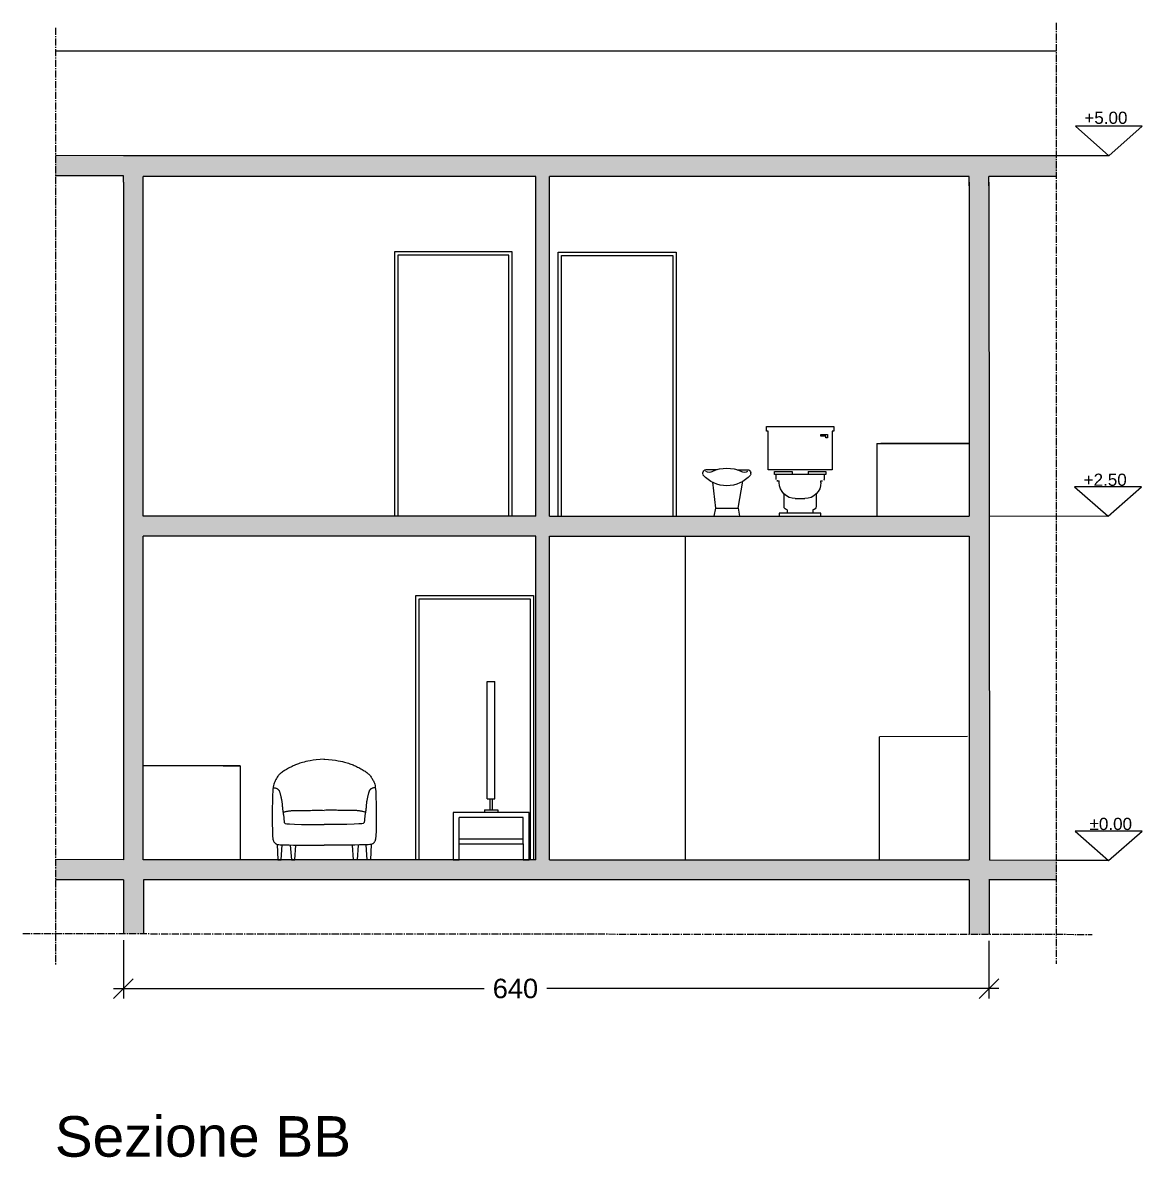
# Model space of a CAD drawing. Header units: inches. Extents: x 1683361338 to 1683364737, y 2652218797 to 2652228464.
# Drawn here: x 1683363480 to 1683364308, y 2652227626 to 2652228464 of the extents above; entities that cross this region are included whole.
import ezdxf

# ---------------------------------------------------------------- set-up
doc = ezdxf.new("R2010")
doc.units = ezdxf.units.IN
doc.header["$MEASUREMENT"] = 0
doc.linetypes.add('ACAD_ISO02W100', pattern=[15, 12, -3])
doc.linetypes.add('CENTER2', pattern=[1.125, 0.75, -0.125, 0.125, -0.125])
doc.layers.get('DEFPOINTS').update_dxf_attribs({"color": 210})
for name, color, linetype in [('A-ANNO-DIMS', 1, 'Continuous'), ('A-DOOR-FULL', 4, 'Continuous'), ('A-FURN', 5, 'Continuous'), ('A-SECT-MCUT', 7, 'Continuous'), ('A-WALL-FULL', 7, 'Continuous'), ('A-WALL-FULL-INTR', 7, 'Continuous'), ('G-ANNO-DIM', 3, 'Continuous'), ('G-ANNO-NPLT', 210, 'Continuous')]:
    doc.layers.add(name, color=color, linetype=linetype)
doc.styles.add('ARCH', font='txt')
doc.styles.add('ARIAL', font='Arial.ttf')
doc.styles.get("Standard").update_dxf_attribs({"font": 'Arial.ttf'})
doc.styles.add('underline', font='Arial.ttf')
doc.dimstyles.new('TICK_36', dxfattribs={"dimtxt": 3.6, "dimasz": 3.6, "dimexe": 1.8, "dimexo": 1.2, "dimgap": 1.8, "dimtad": 0, "dimdec": 0, "dimzin": 0, "dimdsep": 46, "dimtxsty": 'ARIAL', "dimblk": 'OBLIQUE', "dimcen": 1.8, "dimdle": 1.8, "dimclrd": 256, "dimclrt": 256, "dimadec": 0, "dimazin": 0, "dimtfac": 1, "dimtdec": 0, "dimtmove": 1, "dimatfit": 3, "dimldrblk": 'OPEN90', "dimfxl": 1, "dimtfill": 1, "dimtolj": 1, "dimtzin": 0, "dimarcsym": 0})

# ---------------------------------------------------------------- blocks, each defined once
blk = doc.blocks.new('15FBDT01')
for p, q in [((-3.245911, 14.5), (-6.5, 14.5)), ((3.245911, 14.5), (6.5, 14.5)), ((-7.5, 13.184527), (-7.5, 13.5)), ((-3.5, 2.5), (-5.025248, 10.888865)), ((7.5, 13.184527), (7.5, 13.5)), ((4.512839, 10.602714), (3.5, 2.5)), ((-3.5, 2.5), (-4, 0)), ((-3.5, 2.5), (-3.5, 2.5)), ((3.5, 2.5), (-3.5, 2.5)), ((3.5, 2.5), (4, 0))]:
    blk.add_line(p, q)
for centre, radius, start, end in [((-6.5, 13.5), 1, 90, 180), ((0, 4.214059), 10.785941, 65.133048, 114.866952), ((6.5, 13.5), 1, 0, 90), ((-7, 13.184527), 0.5, 180, 221.075349), ((0, 19.285714), 9.785714, 221.075349, 318.924651), ((-5.5, 15.388684), 1.711269, 234.242095, 305.757905), ((5.5, 15.388684), 1.711269, 234.242095, 305.757905), ((7, 13.184527), 0.5, 318.924651, 0)]:
    blk.add_arc(centre, radius, start, end)
at = {"style": 'ARCH', "flags": 3}
blk.add_attdef('ITEM', (-7.5, -11), '', height=6, dxfattribs=at)
blk = doc.blocks.new('15FTOI06')
for p, q in [((10.5, 28), (-10.5, 28)), ((-10.5, 28), (-10.5, 26.5)), ((-10.5, 26.5), (-10, 26.5)), ((-10, 26.5), (-10, 14.5)), ((-8.5, 25.5), (-8.5, 24.5)), ((-6.5, 25.5), (-8.5, 25.5)), ((-8, 24.5), (-8, 25)), ((-8, 25), (-6.5, 25)), ((-6.5, 25), (-6.5, 25.5)), ((10, 14.5), (10, 26.5)), ((10, 26.5), (10.5, 26.5)), ((10.5, 26.5), (10.5, 28)), ((-8.5, 24.5), (-8, 24.5)), ((-10, 14.5), (10, 14.5)), ((-8, 14), (-8, 13)), ((-2.5, 14), (-8, 14)), ((-8, 13), (8, 13)), ((-7.5, 13), (-7.5, 11.5)), ((-6.5, 11), (-7, 11)), ((-6.5, 10.5), (-6.5, 11)), ((-2.5, 14), (-2.5, 13)), ((8, 14), (2.5, 14)), ((2.5, 14), (2.5, 13)), ((6.5, 10.5), (6.5, 11)), ((7, 11), (6.5, 11)), ((7.5, 11.5), (7.5, 13)), ((8, 13), (8, 14)), ((-5, 6.93), (-5, 3)), ((1.5, 5.5), (-1.5, 5.5)), ((5, 3), (5, 6.93)), ((-6.5, 0), (-6.5, 1)), ((-6.5, 1), (6.5, 1)), ((-4, 2), (-4, 1)), ((4, 2), (4, 1)), ((6.5, 1), (6.5, 0))]:
    blk.add_line(p, q)
for centre, radius, start, end in [((-7, 11.5), 0.5, 180, 270), ((7, 11.5), 0.5, 270, 0), ((-1.5, 10.5), 5, 180, 270), ((1.5, 10.5), 5, 270, 0), ((-4, 3), 1, 180, 270), ((4, 3), 1, 270, 0)]:
    blk.add_arc(centre, radius, start, end)
at = {"style": 'ARCH', "flags": 3}
blk.add_attdef('ITEM', (-10.5, -9), '', height=6, dxfattribs=at)
blk = doc.blocks.new('_Oblique')
at = {"color": 0, "linetype": 'ByBlock', "lineweight": -2}
blk.add_line((-0.5, -0.5), (0.5, 0.5), dxfattribs=at)
blk = doc.blocks.new('*D145')
at = {"layer": 'A-ANNO-DIMS', "color": 0, "lineweight": -2, "ltscale": 5, "transparency": 16777216}
for p, q in [((1683363554.238215, 2652227786.451822), (1683363554.238215, 2652227743.449595)), ((1683364194.153581, 2652227785.988328), (1683364194.153581, 2652227743.449595))]:
    blk.add_line(p, q, dxfattribs=at)
at = {"layer": 'A-ANNO-DIMS', "lineweight": -2, "ltscale": 5, "transparency": 16777216}
for p, q in [((1683363547.038215, 2652227750.649595), (1683363820.851384, 2652227750.649595)), ((1683364201.353581, 2652227750.649595), (1683363867.273212, 2652227750.649595))]:
    blk.add_line(p, q, dxfattribs=at)
at = {"layer": 'DEFPOINTS', "color": 0, "ltscale": 5, "transparency": 16777216}
for p in [(1683363554.238215, 2652227791.251822), (1683364194.153581, 2652227790.788329), (1683364194.153581, 2652227750.649595)]:
    blk.add_point(p, dxfattribs=at)
at = {"layer": 'A-ANNO-DIMS', "lineweight": -2, "ltscale": 5, "transparency": 16777216, "xscale": 14.4, "yscale": 14.4, "zscale": 14.4, "rotation": 180}
blk.add_blockref('_Oblique', (1683363554.238215, 2652227750.649595), dxfattribs=at)
at = {"layer": 'A-ANNO-DIMS', "lineweight": -2, "ltscale": 5, "transparency": 16777216, "xscale": 14.4, "yscale": 14.4, "zscale": 14.4}
blk.add_blockref('_Oblique', (1683364194.153581, 2652227750.649595), dxfattribs=at)
at = {"layer": 'A-ANNO-DIMS', "lineweight": 25, "ltscale": 5, "transparency": 16777216, "insert": (1683363844.062298, 2652227750.649595), "char_height": 14.4, "attachment_point": 5, "style": 'ARIAL', "bg_fill": 3, "box_fill_scale": 1.25, "bg_fill_color": 256, "bg_fill_true_color": 13158600, "bg_fill_transparency": 0}
blk.add_mtext('\\A1;640', dxfattribs=at)
blk = doc.blocks.new('_Open90')
at = {"color": 0, "linetype": 'ByBlock', "lineweight": -2}
for p, q in [((0, 0), (-1, 0)), ((-0.5, 0.5), (0, 0)), ((0, 0), (-0.5, -0.5))]:
    blk.add_line(p, q, dxfattribs=at)

msp = doc.modelspace()

# ---------------------------------------------------------------- hatches: boundary and pattern name
at = {"layer": 'G-ANNO-DIM'}
h = msp.add_hatch(color=256, dxfattribs=at)
h.dxf.hatch_style = 1
h.paths.add_polyline_path([(1683364307.533017, 2652228387.826151), (1683364258.042382, 2652228387.826151), (1683364282.7877, 2652228366.049791)], flags=17)
h.paths.add_polyline_path([(1683364258.042382, 2652228387.826151), (1683364282.7877, 2652228366.049791), (1683364307.533017, 2652228387.826151)])
at = {"layer": 'G-ANNO-NPLT', "linetype": 'ByBlock', "ltscale": 11}
h = msp.add_hatch(color=256, dxfattribs=at)
h.dxf.hatch_style = 1
h.paths.add_polyline_path([(1683364243.86479, 2652228366.049791), (1683364194.182742, 2652228366.049791), (1683363554.270579, 2652228366.049791), (1683363504.135747, 2652228366.301281), (1683363504.135747, 2652228351.317446), (1683363554.270579, 2652228351.317446), (1683363554.270579, 2652228346.453036), (1683363554.270579, 2652227845.782147), (1683363504.135747, 2652227846.033638), (1683363504.135747, 2652227831.049802), (1683363554.270579, 2652227831.049802), (1683363554.270579, 2652227791.251799), (1683363569.026673, 2652227791.241111), (1683363569.026673, 2652227831.049802), (1683364179.429789, 2652227831.049802), (1683364179.429789, 2652227790.798993), (1683364194.185883, 2652227790.788305), (1683364194.185883, 2652227831.049802), (1683364243.86479, 2652227831.049802), (1683364243.86479, 2652227845.288952), (1683364194.625041, 2652227845.535953), (1683364194.182742, 2652228346.453036), (1683364194.182742, 2652228350.814465), (1683364243.86479, 2652228350.814465)])
h.paths.add_polyline_path([(1683363859.217803, 2652228350.814465), (1683363568.925056, 2652228350.814465), (1683363568.925056, 2652228099.695675), (1683363859.217803, 2652228099.695675)], flags=16)
h.paths.add_polyline_path([(1683363568.925056, 2652228085.041198), (1683363859.217803, 2652228085.041198), (1683363859.217803, 2652227845.704279), (1683363568.925056, 2652227845.704279)], flags=16)
h.paths.add_polyline_path([(1683363869.219378, 2652228350.814465), (1683364179.528265, 2652228350.814465), (1683364179.528265, 2652228343.956498), (1683364179.528265, 2652228099.695675), (1683363869.219378, 2652228099.695675)], flags=16)
h.paths.add_polyline_path([(1683363869.219378, 2652228085.041198), (1683364179.528265, 2652228085.041198), (1683364179.528265, 2652227845.704279), (1683363869.219378, 2652227845.704278)], flags=16)
h.paths.add_polyline_path([(1683363737.449598, 2652227857.054332), (1683363737.71901, 2652227857.200153), (1683363737.454936, 2652227857.16775)], flags=0)
h.paths.add_polyline_path([(1683363733.158507, 2652227880.737936), (1683363733.16835, 2652227880.794415), (1683363733.168046, 2652227880.79456), (1683363733.158271, 2652227880.738088)], flags=0)
h.paths.add_polyline_path([(1683363671.745573, 2652227884.884135), (1683363671.777254, 2652227884.469376), (1683363671.812698, 2652227884.064178), (1683363671.852313, 2652227883.666576), (1683363671.896097, 2652227883.27456), (1683363671.944052, 2652227882.886118), (1683363671.996176, 2652227882.499241), (1683363672.05247, 2652227882.111917), (1683363672.112934, 2652227881.722135), (1683363672.177568, 2652227881.327887), (1683363672.204321, 2652227881.171536), (1683363672.269574, 2652227880.79456), (1683363673.460435, 2652227881.366926), (1683363674.965107, 2652227881.719746), (1683363676.54596, 2652227881.948836), (1683363677.901144, 2652227882.099467), (1683363679.366561, 2652227882.184571), (1683363681.052478, 2652227882.244985), (1683363682.750307, 2652227882.282497), (1683363684.263466, 2652227882.305085), (1683363685.83882, 2652227882.319025), (1683363687.314279, 2652227882.327385), (1683363688.271956, 2652227882.332446), (1683363689.272439, 2652227882.338027), (1683363690.31703, 2652227882.344782), (1683363691.970907, 2652227882.357799), (1683363692.543749, 2652227882.364415), (1683363690.93743, 2652227882.348794), (1683363689.272439, 2652227882.338027), (1683363688.271956, 2652227882.332446), (1683363687.314279, 2652227882.327385), (1683363686.398103, 2652227882.322194), (1683363685.522126, 2652227882.316223), (1683363684.685045, 2652227882.308815), (1683363683.885936, 2652227882.299449), (1683363683.125388, 2652227882.288096), (1683363682.404372, 2652227882.274854), (1683363681.723856, 2652227882.259819), (1683363681.08481, 2652227882.243091), (1683363680.488203, 2652227882.224764), (1683363679.935004, 2652227882.204941), (1683363679.426183, 2652227882.183716), (1683363678.960784, 2652227882.161005), (1683363678.530148, 2652227882.135996), (1683363678.123691, 2652227882.107689), (1683363677.730831, 2652227882.075091), (1683363677.340983, 2652227882.037204), (1683363676.943564, 2652227881.993031), (1683363676.527991, 2652227881.941576), (1683363676.08368, 2652227881.881845), (1683363675.604036, 2652227881.812336), (1683363675.098415, 2652227881.72955), (1683363674.580163, 2652227881.629483), (1683363674.062625, 2652227881.508129), (1683363673.559148, 2652227881.361489), (1683363673.083076, 2652227881.185555), (1683363672.647753, 2652227880.976326), (1683363672.282343, 2652227880.740025), (1683363672.553411, 2652227879.125858), (1683363672.733246, 2652227877.779281), (1683363672.840764, 2652227876.603698), (1683363672.890521, 2652227876.033496), (1683363672.940668, 2652227875.467936), (1683363672.993423, 2652227874.917871), (1683363673.050998, 2652227874.394156), (1683363673.115611, 2652227873.907647), (1683363673.189475, 2652227873.469199), (1683363673.415677, 2652227872.855536), (1683363673.816626, 2652227872.762908), (1683363673.244097, 2652227873.144971), (1683363673.056868, 2652227874.256331), (1683363672.931838, 2652227875.560012), (1683363672.840764, 2652227876.603698), (1683363672.789182, 2652227877.167684), (1683363672.733561, 2652227877.714601), (1683363672.672272, 2652227878.23585), (1683363672.60603, 2652227878.731854), (1683363672.53614, 2652227879.205296), (1683363672.463905, 2652227879.658856), (1683363672.390627, 2652227880.095214), (1683363672.317609, 2652227880.517051), (1683363672.279114, 2652227880.737936), (1683363672.274749, 2652227880.735114), (1683363672.010959, 2652227882.344156), (1683363671.823765, 2652227883.860471), (1683363671.743192, 2652227884.915305), (1683363671.684962, 2652227885.749469), (1683363671.681187, 2652227885.800178)], flags=0)
h.paths.add_polyline_path([(1683363685.646793, 2652227917.439709), (1683363684.686943, 2652227917.132693), (1683363683.794842, 2652227916.827641), (1683363682.954099, 2652227916.519823), (1683363682.148324, 2652227916.204506), (1683363681.361122, 2652227915.876959), (1683363680.576105, 2652227915.532451), (1683363679.77688, 2652227915.166251), (1683363678.95153, 2652227914.775157), (1683363678.106034, 2652227914.362097), (1683363677.250847, 2652227913.931527), (1683363676.396422, 2652227913.487903), (1683363675.553213, 2652227913.035683), (1683363674.731674, 2652227912.579323), (1683363673.942259, 2652227912.123279), (1683363673.195422, 2652227911.672009), (1683363672.499262, 2652227911.22853), (1683363671.852466, 2652227910.790106), (1683363671.251367, 2652227910.352561), (1683363670.692295, 2652227909.911721), (1683363670.171583, 2652227909.463408), (1683363669.685564, 2652227909.003448), (1683363669.230569, 2652227908.527664), (1683363668.802932, 2652227908.031882), (1683363668.399371, 2652227907.513303), (1683363668.018156, 2652227906.974645), (1683363667.657945, 2652227906.419999), (1683363667.317396, 2652227905.85346), (1683363666.995165, 2652227905.279122), (1683363666.689911, 2652227904.701077), (1683363666.40029, 2652227904.123421), (1683363666.124961, 2652227903.550246), (1683363665.863099, 2652227902.974516), (1683363665.615954, 2652227902.344681), (1683363665.385298, 2652227901.598058), (1683363665.172899, 2652227900.671967), (1683363664.980525, 2652227899.503727), (1683363664.809949, 2652227898.030654), (1683363664.662938, 2652227896.19007), (1683363664.541262, 2652227893.919291), (1683363664.446091, 2652227891.186623), (1683363664.376201, 2652227888.084306), (1683363664.329767, 2652227884.735567), (1683363664.304965, 2652227881.263635), (1683363664.29997, 2652227877.791732), (1683363664.312958, 2652227874.443088), (1683363664.342103, 2652227871.34093), (1683363664.385584, 2652227868.608482), (1683363664.442052, 2652227866.338992), (1683363664.512072, 2652227864.505783), (1683363664.596687, 2652227863.052197), (1683363664.69694, 2652227861.921575), (1683363664.813872, 2652227861.057262), (1683363664.948526, 2652227860.402598), (1683363665.101946, 2652227859.900928), (1683363665.275172, 2652227859.495594), (1683363665.468553, 2652227859.1389), (1683363665.679657, 2652227858.81901), (1683363665.905355, 2652227858.533047), (1683363666.142521, 2652227858.278138), (1683363666.388026, 2652227858.051407), (1683363666.638744, 2652227857.849982), (1683363666.891547, 2652227857.670984), (1683363667.143307, 2652227857.511542), (1683363667.40642, 2652227857.369129), (1683363667.755373, 2652227857.242623), (1683363668.280174, 2652227857.131248), (1683363669.070833, 2652227857.034231), (1683363670.217359, 2652227856.950798), (1683363671.809761, 2652227856.880174), (1683363673.938047, 2652227856.821588), (1683363676.692229, 2652227856.774262), (1683363680.10501, 2652227856.737239), (1683363681.752552, 2652227856.725154), (1683363681.081539, 2652227845.704279), (1683363678.412774, 2652227845.704279), (1683363677.57498, 2652227856.764686), (1683363676.692229, 2652227856.774262), (1683363673.938047, 2652227856.821588), (1683363671.704611, 2652227856.883069), (1683363670.932145, 2652227845.704279), (1683363668.522169, 2652227845.704279), (1683363667.988022, 2652227857.054331), (1683363666.564055, 2652227857.825068), (1683363665.500624, 2652227858.968057), (1683363665.005104, 2652227860.12753), (1683363664.743046, 2652227861.401605), (1683363664.596687, 2652227863.052197), (1683363664.512072, 2652227864.505783), (1683363664.442052, 2652227866.338992), (1683363664.385584, 2652227868.608482), (1683363664.342103, 2652227871.34093), (1683363664.312958, 2652227874.443088), (1683363664.29997, 2652227877.791732), (1683363664.304965, 2652227881.263635), (1683363664.329767, 2652227884.735567), (1683363664.376201, 2652227888.084306), (1683363664.446091, 2652227891.186623), (1683363664.541262, 2652227893.919291), (1683363664.662938, 2652227896.19007), (1683363664.809949, 2652227898.030654), (1683363665.057581, 2652227900.169164), (1683363665.472955, 2652227901.980253), (1683363665.928647, 2652227903.141563), (1683363666.555584, 2652227904.446709), (1683363667.161538, 2652227905.594174), (1683363667.840173, 2652227906.723154), (1683363668.794628, 2652227908.071805), (1683363669.910307, 2652227909.23846), (1683363670.94699, 2652227910.131004), (1683363672.142898, 2652227911.001513), (1683363673.529488, 2652227911.884821), (1683363675.112475, 2652227912.799311), (1683363676.805737, 2652227913.707423), (1683363678.525261, 2652227914.57317), (1683363680.218532, 2652227915.375528), (1683363681.771349, 2652227916.056989), (1683363683.365829, 2652227916.680941), (1683363685.13535, 2652227917.286025)], flags=0)
h.paths.add_polyline_path([(1683363823.138432, 2652227978.963638), (1683363828.753626, 2652227978.963638), (1683363828.753626, 2652227892.234453), (1683363827.138432, 2652227892.234453), (1683363827.138432, 2652227884.234453), (1683363831.138432, 2652227884.234453), (1683363831.138432, 2652227882.102405), (1683363854.198942, 2652227882.102405), (1683363854.198942, 2652227847.096892), (1683363849.814944, 2652227847.096892), (1683363849.814944, 2652227858.999454), (1683363802.522431, 2652227858.999454), (1683363802.522431, 2652227847.096892), (1683363798.138433, 2652227847.096892), (1683363798.138433, 2652227882.102405), (1683363821.138432, 2652227882.102405), (1683363821.138432, 2652227884.234453), (1683363825.138432, 2652227884.234453), (1683363825.138432, 2652227892.234453), (1683363823.138432, 2652227892.234453)], flags=0)
h.paths.add_polyline_path([(1683363984.950936, 2652228134.056433), (1683363992.659202, 2652228134.056433, -0.1540399345), (1683364008.036993, 2652228134.056433), (1683364015.745259, 2652228134.056433, -0.4142135624), (1683364018.114053, 2652228131.687639), (1683364018.114053, 2652228130.503242, -0.0836850165), (1683364012.251874, 2652228125.502397), (1683364008.638876, 2652228105.630904), (1683363992.057318, 2652228105.630904), (1683363989.658111, 2652228124.824566, -0.0988060359), (1683363982.582141, 2652228130.503242), (1683363982.582142, 2652228131.687639, -0.4142135624)], flags=0)
h.paths.add_polyline_path([(1683364029.657134, 2652228166.02191), (1683364079.40181, 2652228166.02191), (1683364079.40181, 2652228162.468719), (1683364078.217413, 2652228162.468719), (1683364078.217413, 2652228134.04319), (1683364030.841531, 2652228134.04319), (1683364030.841531, 2652228162.468719), (1683364029.657134, 2652228162.468719)], flags=0)
h.paths.add_polyline_path([(1683364035.579119, 2652228132.858792), (1683364048.607487, 2652228132.858792), (1683364048.607487, 2652228130.489998), (1683364060.451457, 2652228130.489998), (1683364060.451457, 2652228132.858792), (1683364073.479825, 2652228132.858792), (1683364073.479825, 2652228130.489998), (1683364072.295428, 2652228130.489998), (1683364072.295427, 2652228126.936807, -0.4139507654), (1683364071.112093, 2652228125.75241), (1683364069.926633, 2652228125.75241), (1683364069.926633, 2652228124.568013, -0.2015127576), (1683364066.373442, 2652228116.109726), (1683364066.373442, 2652228106.802058, -0.4142135624), (1683364064.004648, 2652228104.433264), (1683364064.004648, 2652228102.064469), (1683364045.054296, 2652228102.064469), (1683364045.054296, 2652228104.433264, -0.4142135624), (1683364042.685502, 2652228106.802058), (1683364042.685502, 2652228116.109726, -0.2015127576), (1683364039.13231, 2652228124.568013), (1683364039.13231, 2652228125.75241), (1683364037.948976, 2652228125.75241, -0.4144764082), (1683364036.763516, 2652228126.936807), (1683364036.763516, 2652228130.489998), (1683364035.579119, 2652228130.489998)], flags=0)
h.paths.add_polyline_path([(1683363802.522431, 2652227878.501801), (1683363849.814944, 2652227878.501801), (1683363849.814944, 2652227862.600056), (1683363802.522431, 2652227862.600056)], flags=0)
h.paths.add_polyline_path([(1683364069.926633, 2652228160.099925), (1683364074.664222, 2652228160.099925), (1683364074.664222, 2652228157.73113), (1683364073.479825, 2652228157.73113), (1683364073.479825, 2652228158.915527), (1683364069.926633, 2652228158.915527)], flags=0)

# ---------------------------------------------------------------- linework, layer by layer
at = {"linetype": 'ByBlock', "ltscale": 11}
msp.add_line((1683364243.86479, 2652228443.472569), (1683363504.135747, 2652228443.472569), dxfattribs=at)
at = {"layer": 'A-DOOR-FULL'}
for points in [[(1683363841.657241, 2652228099.695675), (1683363841.657241, 2652228295.088702), (1683363754.614695, 2652228295.088702), (1683363754.614695, 2652228099.695675)], [(1683363839.214828, 2652228099.695675), (1683363839.214828, 2652228292.646289), (1683363757.057108, 2652228292.646289), (1683363757.057108, 2652228099.695675)], [(1683363875.784885, 2652228099.695675), (1683363875.784885, 2652228294.773598), (1683363962.813721, 2652228294.773598), (1683363962.813721, 2652228099.695675)], [(1683363878.226912, 2652228099.695675), (1683363878.226912, 2652228292.33157), (1683363960.371693, 2652228292.33157), (1683363960.371693, 2652228099.695675)], [(1683363770.473028, 2652227845.826311), (1683363770.473028, 2652228041.188565), (1683363857.501865, 2652228041.188565), (1683363857.501865, 2652227845.826311)], [(1683363772.915056, 2652227845.826311), (1683363772.915056, 2652228038.746537), (1683363855.059837, 2652228038.746537), (1683363855.059837, 2652227845.826311)]]:
    msp.add_lwpolyline(points, dxfattribs=at)
at = {"layer": 'A-FURN'}
for p, q in [((1683364111.16571, 2652228153.448297), (1683364179.528265, 2652228153.448297)), ((1683364111.16571, 2652228153.448297), (1683364111.16571, 2652228099.695675)), ((1683364179.528265, 2652228153.448297), (1683364114.196862, 2652228153.448297)), ((1683363823.138432, 2652227890.84184), (1683363823.138432, 2652227977.571025)), ((1683363828.753625, 2652227890.84184), (1683363828.753625, 2652227977.571025)), ((1683364178.382297, 2652227936.994864), (1683364113.199146, 2652227936.578927)), ((1683364113.199146, 2652227845.704279), (1683364113.199146, 2652227936.578927)), ((1683363821.138432, 2652227882.84184), (1683363821.138432, 2652227880.709793)), ((1683363802.52243, 2652227857.606841), (1683363802.52243, 2652227877.109189)), ((1683363849.814944, 2652227857.606841), (1683363849.814944, 2652227877.109189))]:
    msp.add_line(p, q, dxfattribs=at)
at = {"layer": 'A-FURN', "linetype": 'ByBlock', "ltscale": 11}
for p, q in [((1683363823.138432, 2652227977.571025), (1683363828.753625, 2652227977.571025)), ((1683363823.138432, 2652227890.84184), (1683363828.753625, 2652227890.84184)), ((1683363825.138432, 2652227890.84184), (1683363825.138432, 2652227882.84184)), ((1683363827.138432, 2652227882.84184), (1683363827.138432, 2652227890.84184)), ((1683363821.138432, 2652227882.84184), (1683363831.138432, 2652227882.84184)), ((1683363831.138432, 2652227882.84184), (1683363831.138432, 2652227880.709793)), ((1683363831.138432, 2652227880.709793), (1683363821.138432, 2652227880.709792))]:
    msp.add_line(p, q, dxfattribs=at)
at = {"layer": 'A-FURN', "lineweight": 25}
for q in [(1683363568.925056, 2652227915.153966), (1683363640.542437, 2652227845.704279)]:
    msp.add_line((1683363640.542437, 2652227915.153966), q, dxfattribs=at)
at = {"layer": 'A-FURN', "linetype": 'ACAD_ISO02W100', "ltscale": 1.2}
msp.add_line((1683363627.942865, 2652227915.153966), (1683363640.542437, 2652227915.153966), dxfattribs=at)
at = {"layer": 'A-FURN', "lineweight": 25}
for points in [[(1683363702.899819, 2652227920.300302), (1683363699.648236, 2652227920.017385), (1683363696.846622, 2652227919.71572), (1683363694.445056, 2652227919.399617), (1683363692.39362, 2652227919.07339), (1683363690.642395, 2652227918.741344), (1683363689.14146, 2652227918.407794), (1683363687.840896, 2652227918.077048), (1683363686.690785, 2652227917.753418), (1683363685.646793, 2652227917.439709), (1683363684.686943, 2652227917.132693), (1683363683.794842, 2652227916.827641), (1683363682.954099, 2652227916.519823), (1683363682.148324, 2652227916.204506), (1683363681.361122, 2652227915.876959), (1683363680.576105, 2652227915.532451), (1683363679.77688, 2652227915.166251), (1683363678.95153, 2652227914.775157), (1683363678.106034, 2652227914.362097), (1683363677.250847, 2652227913.931527), (1683363676.396422, 2652227913.487903), (1683363675.553213, 2652227913.035683), (1683363674.731674, 2652227912.579323), (1683363673.942259, 2652227912.123279), (1683363673.195422, 2652227911.672009), (1683363672.499262, 2652227911.22853), (1683363671.852466, 2652227910.790106), (1683363671.251367, 2652227910.352561), (1683363670.692295, 2652227909.911721), (1683363670.171583, 2652227909.463408), (1683363669.685564, 2652227909.003448), (1683363669.230569, 2652227908.527664), (1683363668.802932, 2652227908.031882), (1683363668.399371, 2652227907.513303), (1683363668.018156, 2652227906.974645), (1683363667.657945, 2652227906.419999), (1683363667.317396, 2652227905.85346), (1683363666.995165, 2652227905.279122), (1683363666.689911, 2652227904.701077), (1683363666.40029, 2652227904.123421), (1683363666.124961, 2652227903.550246), (1683363665.863099, 2652227902.974516), (1683363665.615954, 2652227902.344681), (1683363665.385298, 2652227901.598058), (1683363665.172899, 2652227900.671967), (1683363664.980525, 2652227899.503727), (1683363664.809949, 2652227898.030654), (1683363664.662938, 2652227896.19007), (1683363664.541262, 2652227893.919291), (1683363664.446091, 2652227891.186623), (1683363664.376201, 2652227888.084306), (1683363664.329767, 2652227884.735567), (1683363664.304965, 2652227881.263635), (1683363664.29997, 2652227877.791732), (1683363664.312958, 2652227874.443088), (1683363664.342103, 2652227871.34093), (1683363664.385584, 2652227868.608482), (1683363664.442052, 2652227866.338992), (1683363664.512072, 2652227864.505783), (1683363664.596687, 2652227863.052197), (1683363664.69694, 2652227861.921575), (1683363664.813872, 2652227861.057262), (1683363664.948526, 2652227860.402598), (1683363665.101946, 2652227859.900928), (1683363665.275172, 2652227859.495594), (1683363665.468553, 2652227859.1389), (1683363665.679657, 2652227858.81901), (1683363665.905355, 2652227858.533047), (1683363666.142521, 2652227858.278138), (1683363666.388026, 2652227858.051407), (1683363666.638744, 2652227857.849982), (1683363666.891547, 2652227857.670984), (1683363667.143307, 2652227857.511542), (1683363667.40642, 2652227857.369129), (1683363667.755373, 2652227857.242623), (1683363668.280174, 2652227857.131248), (1683363669.070833, 2652227857.034231), (1683363670.217359, 2652227856.950798), (1683363671.809761, 2652227856.880174), (1683363673.938047, 2652227856.821588), (1683363676.692229, 2652227856.774262), (1683363680.10501, 2652227856.737239), (1683363683.979873, 2652227856.708817), (1683363688.062997, 2652227856.687108), (1683363692.100563, 2652227856.670225), (1683363695.838748, 2652227856.65628), (1683363699.023731, 2652227856.643385), (1683363701.401693, 2652227856.629654), (1683363702.71881, 2652227856.613199)], [(1683363702.537801, 2652227920.300302), (1683363705.789384, 2652227920.017385), (1683363708.590999, 2652227919.71572), (1683363710.992564, 2652227919.399617), (1683363713.044, 2652227919.07339), (1683363714.795225, 2652227918.741344), (1683363716.29616, 2652227918.407794), (1683363717.596724, 2652227918.077048), (1683363718.746835, 2652227917.753418), (1683363719.790827, 2652227917.439709), (1683363720.750677, 2652227917.132693), (1683363721.642778, 2652227916.827641), (1683363722.483521, 2652227916.519823), (1683363723.289297, 2652227916.204506), (1683363724.076498, 2652227915.876959), (1683363724.861516, 2652227915.532451), (1683363725.660741, 2652227915.166251), (1683363726.486091, 2652227914.775157), (1683363727.331586, 2652227914.362097), (1683363728.186774, 2652227913.931527), (1683363729.041198, 2652227913.487903), (1683363729.884407, 2652227913.035683), (1683363730.705946, 2652227912.579323), (1683363731.495361, 2652227912.123279), (1683363732.242198, 2652227911.672009), (1683363732.938358, 2652227911.22853), (1683363733.585154, 2652227910.790106), (1683363734.186254, 2652227910.352561), (1683363734.745326, 2652227909.911721), (1683363735.266037, 2652227909.463408), (1683363735.752057, 2652227909.003448), (1683363736.207051, 2652227908.527664), (1683363736.634689, 2652227908.031882), (1683363737.038249, 2652227907.513303), (1683363737.419465, 2652227906.974645), (1683363737.779675, 2652227906.419999), (1683363738.120224, 2652227905.85346), (1683363738.442455, 2652227905.279122), (1683363738.74771, 2652227904.701077), (1683363739.03733, 2652227904.123421), (1683363739.312659, 2652227903.550246), (1683363739.574522, 2652227902.974516), (1683363739.821666, 2652227902.344681), (1683363740.052323, 2652227901.598058), (1683363740.264722, 2652227900.671967), (1683363740.457095, 2652227899.503727), (1683363740.627671, 2652227898.030654), (1683363740.774683, 2652227896.19007), (1683363740.896359, 2652227893.919291), (1683363740.991529, 2652227891.186623), (1683363741.061419, 2652227888.084306), (1683363741.107853, 2652227884.735567), (1683363741.132656, 2652227881.263635), (1683363741.137651, 2652227877.791732), (1683363741.124663, 2652227874.443088), (1683363741.095517, 2652227871.34093), (1683363741.052037, 2652227868.608482), (1683363740.995569, 2652227866.338992), (1683363740.925548, 2652227864.505783), (1683363740.840933, 2652227863.052197), (1683363740.740681, 2652227861.921575), (1683363740.623748, 2652227861.057262), (1683363740.489094, 2652227860.402598), (1683363740.335675, 2652227859.900928), (1683363740.162448, 2652227859.495594), (1683363739.969067, 2652227859.1389), (1683363739.757963, 2652227858.81901), (1683363739.532265, 2652227858.533047), (1683363739.2951, 2652227858.278138), (1683363739.049594, 2652227858.051407), (1683363738.798876, 2652227857.849982), (1683363738.546073, 2652227857.670984), (1683363738.294313, 2652227857.511542), (1683363738.0312, 2652227857.369129), (1683363737.682247, 2652227857.242623), (1683363737.157446, 2652227857.131248), (1683363736.366787, 2652227857.034231), (1683363735.220262, 2652227856.950798), (1683363733.62786, 2652227856.880174), (1683363731.499573, 2652227856.821588), (1683363728.745391, 2652227856.774262), (1683363725.332611, 2652227856.737239), (1683363721.457748, 2652227856.708817), (1683363717.374623, 2652227856.687108), (1683363713.337057, 2652227856.670225), (1683363709.598873, 2652227856.65628), (1683363706.413889, 2652227856.643385), (1683363704.035928, 2652227856.629654), (1683363702.71881, 2652227856.613199)], [(1683363664.910589, 2652227898.899766), (1683363665.445231, 2652227898.967261), (1683363665.942148, 2652227898.96878), (1683363666.401962, 2652227898.914347), (1683363666.825298, 2652227898.813981), (1683363667.21278, 2652227898.677701), (1683363667.56503, 2652227898.515532), (1683363667.882674, 2652227898.337489), (1683363668.166334, 2652227898.153596), (1683363668.417169, 2652227897.971338), (1683363668.638476, 2652227897.788053), (1683363668.834086, 2652227897.598544), (1683363669.00783, 2652227897.397613), (1683363669.16354, 2652227897.180067), (1683363669.305046, 2652227896.940706), (1683363669.436181, 2652227896.674335), (1683363669.560774, 2652227896.375755), (1683363669.682148, 2652227896.040972), (1683363669.801584, 2652227895.670791), (1683363669.919853, 2652227895.26722), (1683363670.037726, 2652227894.832262), (1683363670.155974, 2652227894.367926), (1683363670.275369, 2652227893.876218), (1683363670.396682, 2652227893.359145), (1683363670.520684, 2652227892.818711), (1683363670.647627, 2652227892.257528), (1683363670.775678, 2652227891.68061), (1683363670.902489, 2652227891.093576), (1683363671.025708, 2652227890.502045), (1683363671.142984, 2652227889.911636), (1683363671.251966, 2652227889.327967), (1683363671.350305, 2652227888.756655), (1683363671.435649, 2652227888.203321), (1683363671.506445, 2652227887.672355), (1683363671.564335, 2652227887.163234), (1683363671.611758, 2652227886.674213), (1683363671.651154, 2652227886.203541), (1683363671.684962, 2652227885.749469), (1683363671.715622, 2652227885.310251), (1683363671.745573, 2652227884.884135), (1683363671.777254, 2652227884.469376), (1683363671.812698, 2652227884.064178), (1683363671.852313, 2652227883.666576), (1683363671.896097, 2652227883.27456), (1683363671.944052, 2652227882.886118), (1683363671.996176, 2652227882.499241), (1683363672.05247, 2652227882.111917), (1683363672.112934, 2652227881.722135), (1683363672.177568, 2652227881.327887), (1683363672.246155, 2652227880.927048), (1683363672.317609, 2652227880.517051), (1683363672.390627, 2652227880.095214), (1683363672.463905, 2652227879.658856), (1683363672.53614, 2652227879.205296), (1683363672.60603, 2652227878.731854), (1683363672.672272, 2652227878.23585), (1683363672.733561, 2652227877.714601), (1683363672.789182, 2652227877.167684), (1683363672.840764, 2652227876.603698), (1683363672.890521, 2652227876.033496), (1683363672.940668, 2652227875.467936), (1683363672.993423, 2652227874.917871), (1683363673.050998, 2652227874.394156), (1683363673.115611, 2652227873.907647), (1683363673.189475, 2652227873.469199), (1683363673.330158, 2652227873.087541), (1683363673.816626, 2652227872.762908), (1683363674.983201, 2652227872.493408), (1683363677.164198, 2652227872.277149), (1683363680.693939, 2652227872.112239), (1683363685.906743, 2652227871.996789), (1683363693.136927, 2652227871.928906), (1683363702.71881, 2652227871.906699)], [(1683363740.527031, 2652227898.899766), (1683363739.992389, 2652227898.967261), (1683363739.495472, 2652227898.96878), (1683363739.035658, 2652227898.914347), (1683363738.612322, 2652227898.813981), (1683363738.224841, 2652227898.677701), (1683363737.87259, 2652227898.515532), (1683363737.554947, 2652227898.337489), (1683363737.271286, 2652227898.153596), (1683363737.020451, 2652227897.971338), (1683363736.799144, 2652227897.788053), (1683363736.603534, 2652227897.598544), (1683363736.42979, 2652227897.397613), (1683363736.274081, 2652227897.180067), (1683363736.132574, 2652227896.940706), (1683363736.00144, 2652227896.674335), (1683363735.876846, 2652227896.375755), (1683363735.755472, 2652227896.040972), (1683363735.636036, 2652227895.670791), (1683363735.517768, 2652227895.26722), (1683363735.399894, 2652227894.832262), (1683363735.281646, 2652227894.367926), (1683363735.162251, 2652227893.876218), (1683363735.040938, 2652227893.359145), (1683363734.916936, 2652227892.818711), (1683363734.789994, 2652227892.257528), (1683363734.661942, 2652227891.68061), (1683363734.535131, 2652227891.093576), (1683363734.411913, 2652227890.502045), (1683363734.294636, 2652227889.911636), (1683363734.185654, 2652227889.327967), (1683363734.087315, 2652227888.756655), (1683363734.001971, 2652227888.203321), (1683363733.931175, 2652227887.672355), (1683363733.873285, 2652227887.163234), (1683363733.825862, 2652227886.674213), (1683363733.786466, 2652227886.203541), (1683363733.752658, 2652227885.749469), (1683363733.721998, 2652227885.310251), (1683363733.692048, 2652227884.884135), (1683363733.660367, 2652227884.469376), (1683363733.624922, 2652227884.064178), (1683363733.585308, 2652227883.666576), (1683363733.541523, 2652227883.27456), (1683363733.493569, 2652227882.886118), (1683363733.441444, 2652227882.499241), (1683363733.38515, 2652227882.111917), (1683363733.324686, 2652227881.722135), (1683363733.260052, 2652227881.327887), (1683363733.191465, 2652227880.927048), (1683363733.120011, 2652227880.517051), (1683363733.046994, 2652227880.095214), (1683363732.973716, 2652227879.658856), (1683363732.90148, 2652227879.205296), (1683363732.83159, 2652227878.731854), (1683363732.765349, 2652227878.23585), (1683363732.704059, 2652227877.714601), (1683363732.648438, 2652227877.167684), (1683363732.596857, 2652227876.603698), (1683363732.5471, 2652227876.033496), (1683363732.496952, 2652227875.467936), (1683363732.444198, 2652227874.917871), (1683363732.386622, 2652227874.394156), (1683363732.32201, 2652227873.907647), (1683363732.248145, 2652227873.469199), (1683363732.107463, 2652227873.087541), (1683363731.620994, 2652227872.762908), (1683363730.45442, 2652227872.493408), (1683363728.273422, 2652227872.277149), (1683363724.743681, 2652227872.112239), (1683363719.530878, 2652227871.996789), (1683363712.300694, 2652227871.928906), (1683363702.71881, 2652227871.906699)], [(1683363672.266527, 2652227880.729797), (1683363672.647753, 2652227880.976326), (1683363673.083076, 2652227881.185555), (1683363673.559148, 2652227881.361489), (1683363674.062625, 2652227881.508129), (1683363674.580163, 2652227881.629483), (1683363675.098415, 2652227881.72955), (1683363675.604036, 2652227881.812336), (1683363676.08368, 2652227881.881845), (1683363676.527991, 2652227881.941576), (1683363676.943564, 2652227881.993031), (1683363677.340983, 2652227882.037204), (1683363677.730831, 2652227882.075091), (1683363678.123691, 2652227882.107689), (1683363678.530148, 2652227882.135996), (1683363678.960784, 2652227882.161005), (1683363679.426183, 2652227882.183716), (1683363679.935004, 2652227882.204941), (1683363680.488203, 2652227882.224764), (1683363681.08481, 2652227882.243091), (1683363681.723856, 2652227882.259819), (1683363682.404372, 2652227882.274854), (1683363683.125388, 2652227882.288096), (1683363683.885936, 2652227882.299449), (1683363684.685045, 2652227882.308815), (1683363685.522126, 2652227882.316223), (1683363686.398103, 2652227882.322194), (1683363687.314279, 2652227882.327385), (1683363688.271956, 2652227882.332446), (1683363689.272439, 2652227882.338027), (1683363690.31703, 2652227882.344782), (1683363691.407032, 2652227882.353361), (1683363692.543749, 2652227882.364415), (1683363693.727005, 2652227882.378081), (1683363694.950714, 2652227882.392431), (1683363696.207309, 2652227882.405018), (1683363697.489227, 2652227882.4134), (1683363698.788901, 2652227882.415133), (1683363700.098767, 2652227882.40777), (1683363701.411258, 2652227882.388868), (1683363702.71881, 2652227882.355983)], [(1683363733.171093, 2652227880.729797), (1683363732.789867, 2652227880.976326), (1683363732.354545, 2652227881.185555), (1683363731.878473, 2652227881.361489), (1683363731.374995, 2652227881.508129), (1683363730.857457, 2652227881.629483), (1683363730.339206, 2652227881.72955), (1683363729.833585, 2652227881.812336), (1683363729.35394, 2652227881.881845), (1683363728.909629, 2652227881.941576), (1683363728.494056, 2652227881.993031), (1683363728.096637, 2652227882.037204), (1683363727.706789, 2652227882.075091), (1683363727.313929, 2652227882.107689), (1683363726.907473, 2652227882.135996), (1683363726.476837, 2652227882.161005), (1683363726.011437, 2652227882.183716), (1683363725.502616, 2652227882.204941), (1683363724.949417, 2652227882.224764), (1683363724.35281, 2652227882.243091), (1683363723.713764, 2652227882.259819), (1683363723.033248, 2652227882.274854), (1683363722.312232, 2652227882.288096), (1683363721.551685, 2652227882.299449), (1683363720.752575, 2652227882.308815), (1683363719.915494, 2652227882.316223), (1683363719.039517, 2652227882.322194), (1683363718.123342, 2652227882.327385), (1683363717.165664, 2652227882.332446), (1683363716.165181, 2652227882.338027), (1683363715.12059, 2652227882.344782), (1683363714.030588, 2652227882.353361), (1683363712.893871, 2652227882.364415), (1683363711.710615, 2652227882.378081), (1683363710.486906, 2652227882.392431), (1683363709.230311, 2652227882.405018), (1683363707.948393, 2652227882.4134), (1683363706.648719, 2652227882.415133), (1683363705.338854, 2652227882.40777), (1683363704.026362, 2652227882.388868), (1683363702.71881, 2652227882.355983)], [(1683363667.981419, 2652227857.194651), (1683363668.522169, 2652227845.704279), (1683363670.932145, 2652227845.704279), (1683363671.704733, 2652227856.884832)], [(1683363677.582729, 2652227856.662389), (1683363678.412774, 2652227845.704279), (1683363681.081539, 2652227845.704279), (1683363681.74873, 2652227856.662389)], [(1683363727.854892, 2652227856.662389), (1683363727.024847, 2652227845.704279), (1683363724.356082, 2652227845.704279), (1683363723.68889, 2652227856.662389)], [(1683363737.456202, 2652227857.194651), (1683363736.915451, 2652227845.704279), (1683363734.505475, 2652227845.704279), (1683363733.732887, 2652227856.884832)]]:
    msp.add_lwpolyline(points, dxfattribs=at)
at = {"layer": 'A-FURN'}
for points in [[(1683363849.814944, 2652227845.704279), (1683363854.198942, 2652227845.704279), (1683363854.198942, 2652227880.709792), (1683363798.138433, 2652227880.709792), (1683363798.138433, 2652227845.704279), (1683363802.52243, 2652227845.704279), (1683363802.52243, 2652227857.606841), (1683363849.814944, 2652227857.606841), (1683363849.814944, 2652227845.704279)], [(1683363849.814944, 2652227877.109189), (1683363802.52243, 2652227877.109189)], [(1683363802.52243, 2652227861.207443), (1683363849.814944, 2652227861.207443)]]:
    msp.add_lwpolyline(points, dxfattribs=at)
at = {"layer": 'A-SECT-MCUT'}
for p, q in [((1683363554.270579, 2652228346.453036), (1683363554.270579, 2652227845.782147)), ((1683363568.925056, 2652228099.695675), (1683363568.925056, 2652228350.814465)), ((1683364179.528265, 2652228346.453036), (1683364179.528265, 2652228099.695675)), ((1683364194.182742, 2652228346.453036), (1683364194.625039, 2652227845.538558)), ((1683363568.925056, 2652227845.704279), (1683363568.925056, 2652228085.041198)), ((1683363859.217803, 2652228085.041198), (1683363568.925056, 2652228085.041198)), ((1683363859.217803, 2652227845.704279), (1683363859.217803, 2652228085.041198)), ((1683363869.219378, 2652227845.704278), (1683363869.219378, 2652228085.041198)), ((1683364179.528265, 2652228085.041198), (1683364179.528265, 2652227845.704279))]:
    msp.add_line(p, q, dxfattribs=at)
at = {"layer": 'A-SECT-MCUT', "linetype": 'ByBlock', "ltscale": 11}
for p, q in [((1683363869.219378, 2652228099.695675), (1683364179.528265, 2652228099.695675)), ((1683363869.219378, 2652227845.704278), (1683364179.528265, 2652227845.704279))]:
    msp.add_line(p, q, dxfattribs=at)
at = {"layer": 'A-WALL-FULL'}
for p, q in [((1683363859.217803, 2652228099.695675), (1683363568.925056, 2652228099.695675)), ((1683363859.217803, 2652227845.704279), (1683363568.925056, 2652227845.704279)), ((1683364179.429789, 2652227831.049802), (1683363569.026673, 2652227831.049802))]:
    msp.add_line(p, q, dxfattribs=at)
at = {"layer": 'A-WALL-FULL-INTR', "linetype": 'CENTER2', "ltscale": 7}
for p, q in [((1683363504.135747, 2652228460.641647), (1683363504.135747, 2652227767.644701)), ((1683364243.86479, 2652228464.404491), (1683364243.86479, 2652227768.853503))]:
    msp.add_line(p, q, dxfattribs=at)
at = {"layer": 'A-WALL-FULL-INTR'}
for p, q in [((1683363554.270579, 2652228366.049791), (1683363504.135747, 2652228366.301281)), ((1683364194.182742, 2652228366.049791), (1683363554.270579, 2652228366.049791)), ((1683364243.86479, 2652228366.049791), (1683364194.182742, 2652228366.049791)), ((1683363554.270579, 2652228351.317446), (1683363504.135747, 2652228351.317446)), ((1683363554.270579, 2652228346.453036), (1683363554.270579, 2652228351.317446)), ((1683363859.217803, 2652228350.814465), (1683363568.925056, 2652228350.814465)), ((1683363859.217803, 2652228099.695675), (1683363859.217803, 2652228350.814465)), ((1683363859.217803, 2652228099.695675), (1683363859.217803, 2652228346.453036)), ((1683364179.528265, 2652228350.814465), (1683363869.219378, 2652228350.814465)), ((1683363869.219378, 2652228099.695675), (1683363869.219378, 2652228350.814465)), ((1683363869.219378, 2652228099.695675), (1683363869.219378, 2652228346.453036)), ((1683364179.528265, 2652228343.956498), (1683364179.528265, 2652228350.814465)), ((1683364194.182742, 2652228343.956498), (1683364194.182742, 2652228350.814465)), ((1683364243.675372, 2652228350.814465), (1683364194.182742, 2652228350.814465)), ((1683363869.219378, 2652228085.041198), (1683364179.528265, 2652228085.041198)), ((1683363554.270579, 2652227845.782147), (1683363504.135747, 2652227846.033638)), ((1683364243.86479, 2652227845.288952), (1683364194.625041, 2652227845.535953)), ((1683363554.270579, 2652227831.049802), (1683363504.135747, 2652227831.049802)), ((1683364243.870126, 2652227831.049802), (1683364194.182742, 2652227831.049802))]:
    msp.add_line(p, q, dxfattribs=at)
at = {"layer": 'A-WALL-FULL-INTR', "linetype": 'ByBlock', "ltscale": 11}
msp.add_line((1683363969.52827, 2652228085.041198), (1683363969.52827, 2652227845.704279), dxfattribs=at)
at = {"layer": 'G-ANNO-DIM', "lineweight": 25}
for p, q in [((1683364282.7877, 2652228366.049791), (1683364243.86479, 2652228366.049791)), ((1683364282.250873, 2652228099.695675), (1683364194.400692, 2652228099.618106)), ((1683364282.56048, 2652227845.28896), (1683364243.86479, 2652227845.288952))]:
    msp.add_line(p, q, dxfattribs=at)
at = {"layer": 'G-ANNO-DIM'}
for points in [[(1683364258.042382, 2652228387.826151), (1683364282.7877, 2652228366.049791), (1683364307.533017, 2652228387.826151)], [(1683364257.505555, 2652228121.472036), (1683364282.250873, 2652228099.695675), (1683364306.99619, 2652228121.472036)], [(1683364257.815163, 2652227867.06532), (1683364282.56048, 2652227845.28896), (1683364307.305798, 2652227867.06532)]]:
    msp.add_lwpolyline(points, close=True, dxfattribs=at)

# ---------------------------------------------------------------- block references
at = {"layer": 'A-FURN', "xscale": -2.368794080892151, "yscale": 2.368794080892151, "zscale": 2.368794080892151}
for name, p in [('15FTOI06', (1683364054.529472, 2652228099.695675)), ('15FBDT01', (1683364000.348097, 2652228099.708919))]:
    msp.add_blockref(name, p, dxfattribs=at)

# ---------------------------------------------------------------- texts
at = {"layer": 'A-ANNO-DIMS', "insert": (1683363503.555518, 2652227656.403043), "char_height": 29.9999994, "attachment_point": 1}
msp.add_mtext_dynamic_manual_height_columns('Sezione BB', width=298.77307582, gutter_width=1, heights=[62.765212], dxfattribs=at)
at = {"layer": 'G-ANNO-DIM', "style": 'underline'}
for s, p in [('+5.00', (1683364264.70757, 2652228389.648018)), ('+2.50', (1683364264.170743, 2652228122.172036)), ('±0.00', (1683364268.536242, 2652227867.837153))]:
    msp.add_text(s, height=9.0066457, dxfattribs=at).set_placement(p)

# ---------------------------------------------------------------- next in the draw order: dimensions: what is measured, and where the dimension line sits
at = {"layer": 'A-ANNO-DIMS', "lineweight": 25, "ltscale": 5}
dim = msp.add_linear_dim(base=(1683364194.153581, 2652227750.649595), p1=(1683363554.238215, 2652227791.251822), p2=(1683364194.153581, 2652227790.788329), dimstyle='TICK_36', override={"dimscale": 4}, dxfattribs=at)
dim.commit()
dim.dimension.update_dxf_attribs({"geometry": '*D145', "text_midpoint": (1683363844.062298, 2652227750.649595), "dimtype": 160})

# ---------------------------------------------------------------- next in the draw order: linework, layer by layer
at = {"linetype": 'ByBlock', "ltscale": 11}
for p, q in [((1683363554.270579, 2652227831.049802), (1683363554.270579, 2652227791.251799)), ((1683363569.026673, 2652227831.049802), (1683363569.026673, 2652227791.241111)), ((1683364179.429789, 2652227831.049802), (1683364179.429789, 2652227790.798993)), ((1683364194.185883, 2652227831.049802), (1683364194.185883, 2652227790.788305))]:
    msp.add_line(p, q, dxfattribs=at)
at = {"layer": 'A-WALL-FULL-INTR', "linetype": 'CENTER2', "ltscale": 7}
msp.add_line((1683363479.782511, 2652227791.305751), (1683364270.367226, 2652227790.733127), dxfattribs=at)

doc.saveas('drawing.dxf')
